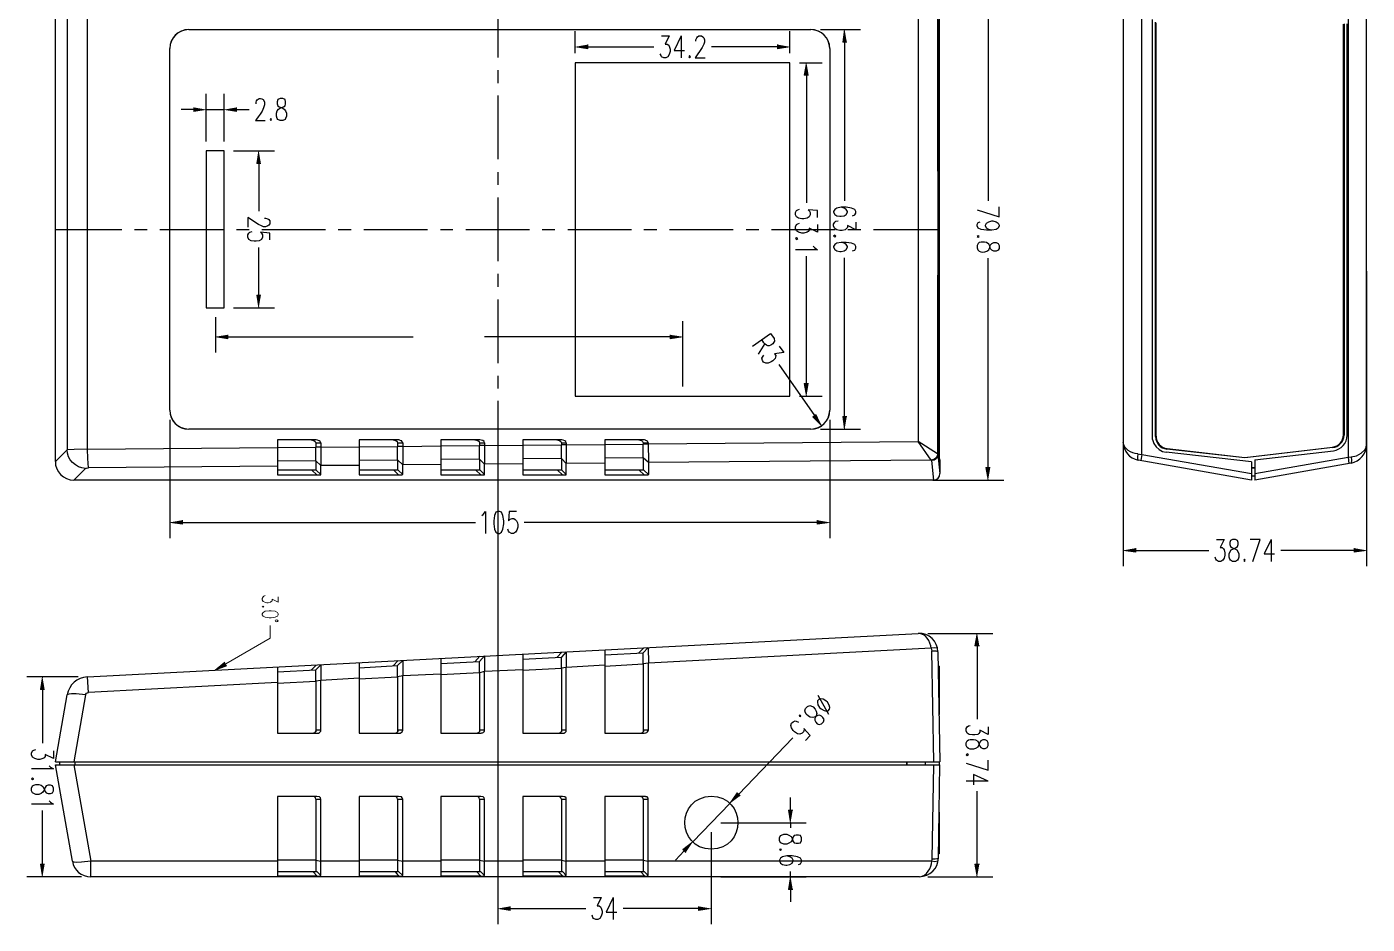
# Model space of a CAD drawing. Header units: inches. Extents: x 9 to 586, y 13 to 787.
# Drawn here: x 230.9 to 524, y 481 to 677.4 of the extents above; entities that cross this region are included whole.
import ezdxf

# ---------------------------------------------------------------- set-up
doc = ezdxf.new("R2010")
doc.units = ezdxf.units.IN
doc.header["$MEASUREMENT"] = 0
doc.layers.add('图层 1', color=7, linetype='Continuous')

msp = doc.modelspace()

# ---------------------------------------------------------------- hatches: boundary and pattern name
at = {"layer": '图层 1', "true_color": 0xffffff}
for points in [[(410.22, 674), (409.32, 674), (409.74, 676.76)], [(353.58, 673.46), (353.58, 672.56), (350.82, 672.98)], [(395.1, 673.46), (395.1, 672.56), (397.8, 672.98)], [(401.88, 666.8), (400.92, 666.8), (401.4, 669.5)], [(267.48, 659.72), (267.48, 658.82), (270.18, 659.24)], [(276.78, 659.72), (276.78, 658.82), (274.08, 659.24)], [(282.12, 647.48), (281.22, 647.48), (281.64, 650.24)], [(282.12, 618.62), (281.22, 618.62), (281.64, 615.86)], [(274.86, 609.98), (274.86, 609.08), (272.16, 609.56)], [(371.58, 609.98), (371.58, 609.08), (374.34, 609.56)], [(401.88, 599.3), (400.92, 599.3), (401.4, 596.54)], [(403.56, 592.58), (402.78, 592.04), (404.76, 590.06)], [(410.22, 592.1), (409.32, 592.1), (409.74, 589.34)], [(441.6, 580.94), (440.64, 580.94), (441.12, 578.18)], [(264.96, 569.42), (264.96, 568.52), (262.2, 568.94)], [(403.74, 569.42), (403.74, 568.52), (406.5, 568.94)], [(473.4, 563.3), (473.4, 562.4), (470.64, 562.82)], [(521.16, 563.3), (521.16, 562.4), (523.86, 562.82)], [(439.2, 541.94), (438.24, 541.94), (438.72, 544.64)], [(274.68, 537.56), (272.1, 536.6), (274.2, 538.4)], [(234.84, 532.4), (233.94, 532.4), (234.36, 535.16)], [(386.88, 509.12), (386.22, 509.78), (384.66, 507.44)], [(398.4, 506), (397.44, 506), (397.92, 503.24)], [(375, 496.7), (374.34, 497.36), (376.56, 499.04)], [(234.84, 494.18), (233.94, 494.18), (234.36, 491.42)], [(439.2, 494.18), (438.24, 494.18), (438.72, 491.42)], [(398.4, 488.66), (397.44, 488.66), (397.92, 491.42)], [(336.6, 484.94), (336.6, 484.04), (333.9, 484.46)], [(377.82, 484.94), (377.82, 484.04), (380.58, 484.46)]]:
    msp.add_hatch(color=7, dxfattribs=at).paths.add_polyline_path(points)

# ---------------------------------------------------------------- linework, layer by layer
at = {"layer": '图层 1', "color": 7, "lineweight": 25, "true_color": 0xffffff}
for points in [[(333.9, 687.86), (333.9, 670.64)], [(237.18, 582.26), (237.18, 683.78)], [(441.12, 685.1), (441.12, 639.32)], [(519.84, 682.88), (519.84, 583.22)], [(239.76, 681.26), (239.76, 584.84)], [(244.2, 584.96), (244.2, 681.14)], [(430.14, 645.74), (430.14, 682.22)], [(430.38, 682.7), (430.38, 645.74)], [(474.72, 583.82), (474.72, 682.22)], [(523.86, 585.98), (523.86, 680.12)], [(425.82, 679.46), (425.82, 586.64)], [(430.2, 678.98), (430.2, 645.74)], [(470.64, 679.58), (470.64, 586.46)], [(477, 678.98), (477, 587.06)], [(477.72, 587.72), (477.72, 678.38)], [(477.84, 587.84), (477.84, 678.26)], [(518.94, 588.02), (518.82, 588.14), (518.82, 677.96)], [(518.94, 678.02), (518.94, 588.02)], [(519.6, 588.02), (519.6, 678.02)], [(266.34, 676.76), (402.36, 676.76)], [(350.82, 671.6), (350.82, 676.4)], [(369.72, 675.38), (371.4, 675.38), (370.5, 673.58), (370.98, 673.58), (371.28, 673.34), (371.4, 673.1), (371.58, 672.44), (371.58, 671.96), (371.4, 671.3), (371.1, 670.82), (370.62, 670.58), (370.2, 670.58), (369.72, 670.82), (369.6, 671.06), (369.42, 671.48)], [(374.04, 675.38), (372.48, 672.2), (374.76, 672.2)], [(374.04, 675.38), (374.04, 670.58)], [(377.22, 674.24), (377.22, 674.48), (377.4, 674.96), (377.58, 675.14), (377.88, 675.38), (378.48, 675.38), (378.78, 675.14), (378.96, 674.96), (379.08, 674.48), (379.08, 674), (378.96, 673.58), (378.6, 672.86), (377.1, 670.58), (379.26, 670.58)], [(397.8, 671.6), (397.8, 676.4)], [(404.46, 676.76), (413.22, 676.76)], [(262.2, 593.48), (262.2, 672.62)], [(353.58, 672.98), (368.04, 672.98)], [(395.1, 672.98), (380.64, 672.98)], [(406.5, 672.62), (406.5, 593.48)], [(409.74, 674), (409.74, 639.26)], [(350.82, 669.5), (350.82, 596.54)], [(397.8, 669.5), (350.82, 669.5)], [(375.84, 671.06), (375.72, 670.82), (375.84, 670.58), (376.02, 670.82), (375.84, 671.06)], [(397.8, 596.54), (397.8, 669.5)], [(399.9, 669.5), (404.82, 669.5)], [(333.9, 667.88), (333.9, 665.06)], [(401.4, 666.8), (401.4, 638.84)], [(270.18, 652.28), (270.18, 662.72)], [(274.08, 652.28), (274.08, 662.72)], [(286.32, 661.64), (285.84, 661.46), (285.66, 660.98), (285.66, 660.5), (285.84, 660.08), (286.14, 659.84), (286.74, 659.6), (287.22, 659.36), (287.52, 658.94), (287.7, 658.46), (287.7, 657.8), (287.52, 657.32), (287.4, 657.08), (286.92, 656.84), (286.32, 656.84), (285.84, 657.08), (285.66, 657.32), (285.54, 657.8), (285.54, 658.46), (285.66, 658.94), (285.96, 659.36), (286.44, 659.6), (287.04, 659.84), (287.4, 660.08), (287.52, 660.5), (287.52, 660.98), (287.4, 661.46), (286.92, 661.64), (286.32, 661.64)], [(333.9, 662.3), (333.9, 648.38)], [(267.48, 659.24), (264.72, 659.24)], [(270.18, 659.24), (274.08, 659.24)], [(276.78, 659.24), (279.54, 659.24)], [(284.28, 657.32), (284.16, 657.08), (284.28, 656.84), (284.46, 657.08), (284.28, 657.32)], [(274.08, 650.24), (270.18, 650.24)], [(270.18, 650.24), (270.18, 615.86)], [(274.08, 615.86), (274.08, 650.24)], [(276.12, 650.24), (285.12, 650.24)], [(281.64, 647.48), (281.64, 637.04)], [(333.9, 645.56), (333.9, 642.8)], [(430.14, 645.74), (430.14, 623.06)], [(430.2, 623.06), (430.2, 645.74)], [(430.38, 645.74), (430.38, 623.06)], [(333.9, 639.98), (333.9, 626.06)], [(403.8, 635.66), (403.8, 637.16), (401.76, 637.34), (402, 637.16), (402.18, 636.74), (402.18, 636.26), (402, 635.78), (401.52, 635.48), (400.86, 635.36), (400.38, 635.36), (399.66, 635.48), (399.24, 635.78), (399, 636.26), (399, 636.74), (399.24, 637.16), (399.48, 637.34), (399.9, 637.46)], [(411.48, 636.02), (411.96, 636.2), (412.2, 636.62), (412.2, 636.92), (411.96, 637.4), (411.24, 637.7), (410.1, 637.88), (408.96, 637.88), (408.06, 637.7), (407.58, 637.4), (407.34, 636.92), (407.34, 636.8), (407.58, 636.32), (408.06, 636.02), (408.72, 635.9), (408.96, 635.9), (409.68, 636.02), (410.1, 636.32), (410.34, 636.8), (410.34, 636.92), (410.1, 637.4), (409.68, 637.7), (408.96, 637.88)], [(438.72, 637.34), (443.52, 635.78), (443.52, 637.94)], [(237.18, 633.02), (251.7, 633.02)], [(254.52, 633.02), (257.28, 633.02)], [(260.04, 633.02), (274.02, 633.02)], [(276.78, 633.02), (279.54, 633.02)], [(282.9, 635.48), (283.14, 635.48), (283.62, 635.36), (283.86, 635.18), (284.1, 634.88), (284.1, 634.28), (283.86, 633.98), (283.62, 633.8), (283.14, 633.62), (282.72, 633.62), (282.24, 633.8), (281.58, 634.1), (279.24, 635.66), (279.24, 633.5)], [(282.36, 633.02), (296.28, 633.02)], [(299.04, 633.02), (301.86, 633.02)], [(304.62, 633.02), (318.54, 633.02)], [(321.36, 633.02), (324.12, 633.02)], [(326.94, 633.02), (340.86, 633.02)], [(343.62, 633.02), (346.38, 633.02)], [(349.2, 633.02), (363.12, 633.02)], [(365.88, 633.02), (368.7, 633.02)], [(371.46, 633.02), (385.38, 633.02)], [(388.2, 633.02), (390.96, 633.02)], [(393.78, 633.02), (407.7, 633.02)], [(403.8, 634.1), (403.8, 632.42), (402, 633.32), (402, 632.9), (401.76, 632.6), (401.52, 632.42), (400.86, 632.24), (400.38, 632.24), (399.66, 632.42), (399.24, 632.72), (399, 633.2), (399, 633.62), (399.24, 634.1), (399.48, 634.28), (399.9, 634.4)], [(412.2, 634.64), (412.2, 632.96), (410.34, 633.86), (410.34, 633.44), (410.1, 633.14), (409.86, 632.96), (409.2, 632.78), (408.72, 632.78), (408.06, 632.96), (407.58, 633.26), (407.34, 633.74), (407.34, 634.16), (407.58, 634.64), (407.82, 634.82), (408.3, 634.94)], [(410.46, 633.02), (413.28, 633.02)], [(416.04, 633.02), (430.56, 633.02)], [(441.9, 632.9), (441.24, 633.02), (440.76, 633.32), (440.52, 633.8), (440.52, 633.98), (440.76, 634.4), (441.24, 634.7), (441.9, 634.88), (442.14, 634.88), (442.86, 634.7), (443.28, 634.4), (443.52, 633.98), (443.52, 633.8), (443.28, 633.32), (442.86, 633.02), (441.9, 632.9), (440.76, 632.9), (439.62, 633.02), (438.96, 633.32), (438.72, 633.8), (438.72, 634.1), (438.96, 634.58), (439.38, 634.7)], [(284.1, 630.74), (284.1, 632.24), (282, 632.42), (282.24, 632.24), (282.48, 631.82), (282.48, 631.34), (282.24, 630.86), (281.76, 630.56), (281.1, 630.44), (280.62, 630.44), (279.96, 630.56), (279.48, 630.86), (279.24, 631.34), (279.24, 631.82), (279.48, 632.24), (279.72, 632.42), (280.2, 632.6)], [(399.48, 631.04), (399.24, 631.22), (399, 631.04), (399.24, 630.86), (399.48, 631.04)], [(407.82, 631.58), (407.58, 631.76), (407.34, 631.58), (407.58, 631.4), (407.82, 631.58)], [(411.48, 628.34), (411.96, 628.52), (412.2, 628.94), (412.2, 629.3), (411.96, 629.72), (411.24, 630.02), (410.1, 630.2), (408.96, 630.2), (408.06, 630.02), (407.58, 629.72), (407.34, 629.3), (407.34, 629.12), (407.58, 628.64), (408.06, 628.34), (408.72, 628.22), (408.96, 628.22), (409.68, 628.34), (410.1, 628.64), (410.34, 629.12), (410.34, 629.3), (410.1, 629.72), (409.68, 630.02), (408.96, 630.2)], [(439.14, 631.52), (438.96, 631.64), (438.72, 631.52), (438.96, 631.34), (439.14, 631.52)], [(281.64, 618.62), (281.64, 629.06)], [(402.9, 629.36), (403.14, 629.06), (403.8, 628.58), (399, 628.58)], [(401.4, 599.3), (401.4, 627.2)], [(409.74, 592.1), (409.74, 626.84)], [(441.12, 580.94), (441.12, 626.78)], [(333.9, 623.3), (333.9, 620.48)], [(430.14, 583.82), (430.14, 623.06)], [(430.2, 623.06), (430.2, 587.06)], [(430.38, 623.06), (430.38, 583.34)], [(470.64, 623.9), (470.64, 559.4)], [(523.86, 623.9), (523.86, 559.4)], [(270.18, 615.86), (274.08, 615.86)], [(276.12, 615.86), (285.12, 615.86)], [(333.9, 617.72), (333.9, 603.8)], [(272.16, 613.82), (272.16, 606.08)], [(374.34, 598.64), (374.34, 612.98)], [(274.86, 609.56), (315.42, 609.56)], [(371.58, 609.56), (331.02, 609.56)], [(392.28, 608.06), (390.84, 605.72)], [(395.46, 607.52), (396.42, 606.14), (394.38, 605.84), (394.68, 605.42), (394.62, 605.06), (394.56, 604.82), (394.08, 604.28), (393.72, 604.04), (393.06, 603.74), (392.52, 603.74), (392.04, 603.98), (391.8, 604.34), (391.68, 604.88), (391.8, 605.12), (392.1, 605.54)], [(333.9, 600.98), (333.9, 598.22)], [(395.34, 603.5), (403.14, 592.34)], [(333.9, 595.52), (333.9, 481.04)], [(333.9, 595.46), (333.9, 578.18)], [(350.82, 596.54), (397.8, 596.54)], [(399.9, 596.54), (404.82, 596.54)], [(262.2, 591.38), (262.2, 565.52)], [(402.36, 589.34), (266.34, 589.34)], [(404.46, 589.34), (413.22, 589.34)], [(406.5, 591.38), (406.5, 565.52)], [(294.24, 587), (285.72, 587)], [(285.72, 587), (285.72, 579.32)], [(293.1, 587), (293.7, 586.88), (294, 586.64), (294.12, 586.34)], [(294.12, 586.34), (295.2, 586.34)], [(294.12, 586.34), (294.12, 585.38)], [(295.2, 586.34), (295.2, 585.38)], [(312.12, 587), (303.6, 587)], [(303.6, 587), (303.6, 579.32)], [(311.04, 587), (311.64, 586.88), (311.88, 586.64), (312, 586.34)], [(312, 586.34), (313.14, 586.34)], [(312, 586.34), (312, 585.56)], [(313.14, 586.34), (313.08, 586.46), (313.08, 586.52), (312.96, 586.64), (312.9, 586.76), (312.78, 586.82), (312.6, 586.88), (312.48, 586.94), (312.3, 587), (312.12, 587)], [(313.14, 586.34), (313.14, 585.56)], [(330, 587), (321.48, 587)], [(321.48, 587), (321.48, 579.32)], [(328.92, 587), (329.52, 586.88), (329.82, 586.64), (329.94, 586.34)], [(329.94, 586.34), (331.02, 586.34)], [(329.94, 586.34), (329.94, 585.74)], [(331.02, 586.34), (331.02, 585.74)], [(347.94, 587), (339.36, 587)], [(339.36, 587), (339.36, 579.32)], [(346.8, 587), (347.4, 586.88), (347.7, 586.64), (347.82, 586.34)], [(347.82, 586.34), (348.9, 586.34)], [(347.82, 586.34), (347.82, 585.92)], [(348.9, 586.34), (348.9, 585.92)], [(365.82, 587), (357.3, 587)], [(357.3, 587), (357.3, 579.32)], [(364.74, 587), (365.34, 586.88), (365.58, 586.64), (365.7, 586.34)], [(365.7, 586.34), (366.78, 586.34)], [(365.7, 586.34), (365.7, 586.04)], [(366.78, 586.34), (366.78, 586.46), (366.72, 586.52), (366.6, 586.76), (366.48, 586.82), (366.3, 586.88), (366.18, 586.94), (366, 587), (365.82, 587)], [(366.78, 586.1), (425.82, 586.64)], [(366.78, 586.34), (366.84, 582.02), (366.84, 579.44)], [(428.7, 582.56), (425.82, 586.64)], [(430.08, 583.94), (425.82, 586.64)], [(430.2, 587.78), (430.38, 587.84)], [(430.2, 587.06), (430.26, 584.3)], [(430.2, 587.06), (430.26, 587.06)], [(470.64, 586.46), (470.7, 586.46)], [(477, 587.06), (477.06, 587.06)], [(477.06, 587.06), (477.36, 586.22), (477.84, 585.5), (478.5, 584.9), (479.22, 584.48), (480.06, 584.3)], [(477.72, 587.72), (477.84, 587.84)], [(237.18, 582.26), (239.76, 584.84)], [(244.44, 580.88), (244.26, 582.92), (244.2, 584.96), (241.26, 584.9), (239.76, 584.84)], [(244.2, 584.96), (285.72, 585.32)], [(285.72, 585.32), (294.12, 585.38)], [(294.12, 582.44), (294.12, 585.38)], [(295.2, 585.38), (294.12, 585.38)], [(295.2, 585.38), (303.6, 585.5)], [(295.2, 585.38), (295.2, 581.36)], [(303.6, 585.5), (312, 585.56)], [(312, 582.62), (312, 585.56)], [(313.14, 585.56), (312, 585.56)], [(313.14, 585.56), (321.48, 585.68)], [(313.14, 585.56), (313.14, 581.54)], [(321.48, 585.68), (329.94, 585.74)], [(329.94, 582.74), (329.94, 585.74)], [(331.02, 585.74), (329.94, 585.74)], [(331.02, 585.74), (339.36, 585.8)], [(331.02, 585.74), (331.02, 581.66)], [(339.36, 585.8), (347.82, 585.92)], [(347.82, 582.92), (347.82, 585.92)], [(348.9, 585.92), (347.82, 585.92)], [(348.9, 585.92), (357.3, 585.98)], [(348.9, 585.92), (348.9, 581.84)], [(357.3, 585.98), (365.7, 586.04)], [(365.7, 586.04), (366.78, 586.1)], [(365.7, 583.1), (365.7, 586.04)], [(430.08, 583.94), (429.96, 583.4), (429.66, 582.98), (429.24, 582.68), (428.7, 582.56)], [(430.14, 583.82), (430.08, 583.34), (429.78, 582.86), (429.3, 582.56), (428.82, 582.5)], [(430.08, 583.94), (430.14, 583.88)], [(430.14, 583.88), (430.14, 583.82)], [(430.14, 583.82), (430.56, 579.62)], [(430.38, 585.08), (430.26, 585.08)], [(430.56, 582.2), (430.26, 584.3)], [(430.56, 582.62), (430.38, 583.82)], [(473.82, 583.94), (473.76, 583.22), (473.76, 582.86), (473.94, 582.56)], [(473.82, 583.94), (474.24, 583.88), (474.72, 583.82)], [(474.72, 583.82), (474.48, 582.5)], [(474.72, 583.82), (498.72, 579.62)], [(498.72, 582.2), (480.06, 584.3)], [(480.24, 585.08), (480.18, 584.96)], [(497.28, 583.04), (480.18, 584.96)], [(480.24, 585.08), (497.28, 583.16)], [(497.28, 583.16), (516.42, 585.38)], [(516.48, 585.32), (497.28, 583.04)], [(499.44, 582.62), (516.6, 584.6)], [(499.44, 579.62), (519.84, 583.22)], [(516.48, 585.32), (516.42, 585.38)], [(519.84, 583.22), (520.5, 583.28)], [(519.84, 583.22), (520.02, 581.84)], [(520.5, 583.28), (521.64, 583.52), (522.66, 584.06), (523.5, 584.84), (523.8, 585.38), (523.86, 585.98)], [(520.5, 583.28), (520.56, 582.56), (520.5, 581.9)], [(243.78, 580.76), (241.2, 578.18)], [(243.78, 580.76), (244.02, 580.82), (244.44, 580.88)], [(285.72, 581.24), (244.44, 580.88)], [(294.12, 582.44), (285.72, 582.32)], [(294.24, 580.4), (285.72, 580.4)], [(294.36, 579.32), (293.28, 580.4)], [(295.2, 581.36), (294.12, 582.44)], [(294.12, 582.44), (294.12, 580.4)], [(295.2, 579.44), (294.24, 580.4)], [(303.6, 581.42), (295.2, 581.36)], [(295.2, 579.44), (295.2, 581.36)], [(312, 582.56), (303.6, 582.5)], [(312.12, 580.4), (303.6, 580.4)], [(312.24, 579.32), (311.16, 580.4)], [(313.14, 581.54), (312, 582.62)], [(312, 582.56), (312, 582.62)], [(312, 582.56), (312, 580.4)], [(313.14, 579.44), (312.12, 580.4)], [(321.48, 581.6), (313.14, 581.54)], [(313.14, 579.44), (313.14, 581.54)], [(329.94, 582.74), (321.48, 582.68)], [(330.06, 580.4), (321.48, 580.4)], [(330.18, 579.32), (329.1, 580.4)], [(331.02, 581.66), (329.94, 582.74)], [(329.94, 582.74), (329.94, 580.4)], [(331.02, 579.44), (330.06, 580.4)], [(339.36, 581.78), (331.02, 581.66)], [(331.02, 579.44), (331.02, 581.66)], [(347.82, 582.92), (339.36, 582.86)], [(347.94, 580.4), (339.36, 580.4)], [(348.06, 579.32), (346.98, 580.4)], [(348.9, 581.84), (347.82, 582.92)], [(347.82, 582.92), (347.82, 580.4)], [(347.82, 582.92), (347.88, 582.92)], [(348.9, 579.44), (347.94, 580.4)], [(357.3, 581.9), (348.9, 581.84)], [(348.9, 579.44), (348.9, 581.84)], [(365.7, 583.1), (357.3, 582.98)], [(365.82, 580.4), (357.3, 580.4)], [(365.94, 579.32), (364.86, 580.4)], [(366.84, 582.02), (365.7, 583.1)], [(365.7, 583.1), (365.7, 580.4)], [(366.84, 579.44), (365.82, 580.4)], [(428.7, 582.56), (366.84, 582.02)], [(428.7, 582.56), (428.76, 582.56), (428.82, 582.5)], [(429.24, 578.18), (428.82, 582.5)], [(430.5, 582.62), (430.56, 582.62)], [(430.56, 582.62), (430.56, 579.62)], [(498.72, 578.18), (473.94, 582.56)], [(497.28, 583.16), (497.28, 583.04)], [(498.72, 582.2), (498.72, 578.18)], [(498.72, 580.94), (499.44, 581)], [(498.72, 580.82), (499.44, 580.88)], [(499.44, 582.62), (499.44, 578.18)], [(520.5, 581.9), (499.44, 578.18)], [(429.24, 578.18), (241.2, 578.18)], [(285.72, 579.32), (294.36, 579.32)], [(294.36, 579.32), (294.96, 579.32), (295.08, 579.38), (295.2, 579.38), (295.2, 579.44)], [(303.6, 579.32), (312.24, 579.32)], [(321.48, 579.32), (330.18, 579.32)], [(339.36, 579.32), (348.06, 579.32)], [(348.06, 579.32), (348.66, 579.32), (348.78, 579.38), (348.9, 579.38), (348.9, 579.44)], [(357.3, 579.32), (365.94, 579.32)], [(429.06, 578.18), (444.54, 578.18)], [(499.44, 579.08), (498.72, 579.08)], [(264.96, 568.94), (329.04, 568.94)], [(330.42, 570.44), (330.72, 570.68), (331.2, 571.34), (331.2, 566.54)], [(333.96, 571.34), (333.48, 571.16), (333.18, 570.44), (333.06, 569.3), (333.06, 568.64), (333.18, 567.44), (333.48, 566.78), (333.96, 566.54), (334.26, 566.54), (334.74, 566.78), (335.04, 567.44), (335.22, 568.64), (335.22, 569.3), (335.04, 570.44), (334.74, 571.16), (334.26, 571.34), (333.96, 571.34)], [(403.74, 568.94), (339.66, 568.94)], [(473.4, 562.82), (489.36, 562.82)], [(491.04, 565.22), (492.72, 565.22), (491.82, 563.42), (492.3, 563.42), (492.6, 563.18), (492.72, 562.94), (492.9, 562.28), (492.9, 561.8), (492.72, 561.14), (492.42, 560.66), (492, 560.42), (491.52, 560.42), (491.04, 560.66), (490.92, 560.9), (490.74, 561.32)], [(494.58, 565.22), (494.1, 564.98), (493.98, 564.56), (493.98, 564.08), (494.1, 563.66), (494.4, 563.42), (495.06, 563.18), (495.48, 562.94), (495.78, 562.46), (495.96, 562.04), (495.96, 561.32), (495.78, 560.9), (495.66, 560.66), (495.18, 560.42), (494.58, 560.42), (494.1, 560.66), (493.98, 560.9), (493.8, 561.32), (493.8, 562.04), (493.98, 562.46), (494.28, 562.94), (494.76, 563.18), (495.36, 563.42), (495.66, 563.66), (495.78, 564.08), (495.78, 564.56), (495.66, 564.98), (495.18, 565.22), (494.58, 565.22)], [(499.02, 560.42), (500.58, 565.22), (498.42, 565.22)], [(503.04, 565.22), (501.48, 562.04), (503.76, 562.04)], [(503.04, 565.22), (503.04, 560.42)], [(521.16, 562.82), (505.14, 562.82)], [(497.16, 560.9), (497.04, 560.66), (497.16, 560.42), (497.34, 560.66), (497.16, 560.9)], [(244.2, 535.16), (425.82, 544.64)], [(427.92, 544.64), (442.14, 544.64)], [(328.92, 538.46), (330, 539.66)], [(331.02, 539.72), (329.94, 538.52)], [(331.02, 539.72), (331.02, 536.3)], [(339.36, 540.14), (339.36, 522.8)], [(339.36, 539), (347.82, 539.48)], [(346.8, 539.42), (347.94, 540.56)], [(348.9, 540.62), (347.82, 539.48)], [(348.9, 540.62), (348.9, 537.2)], [(357.3, 541.04), (357.3, 522.8)], [(357.3, 539.96), (365.7, 540.38)], [(364.74, 540.38), (365.82, 541.52)], [(365.7, 540.38), (366.78, 541.58)], [(365.7, 537.98), (365.7, 540.38)], [(366.78, 541.58), (366.84, 538.16)], [(428.7, 541.4), (366.84, 538.16)], [(430.08, 541.46), (429.42, 541.52), (428.7, 541.4)], [(428.7, 541.4), (428.76, 541.1), (428.82, 540.8)], [(430.14, 540.62), (429.84, 540.74), (429.48, 540.8), (428.82, 540.8)], [(429.24, 516.56), (428.82, 540.8)], [(430.14, 540.62), (430.56, 516.56)], [(438.72, 541.94), (438.72, 525.92)], [(285.72, 537.32), (285.72, 522.8)], [(285.72, 536.24), (294.12, 536.66)], [(293.1, 536.6), (294.24, 537.74)], [(295.2, 537.8), (294.12, 536.66)], [(294.12, 534.2), (294.12, 536.66)], [(295.2, 537.8), (295.2, 534.38)], [(303.6, 538.28), (303.6, 522.8)], [(303.6, 537.14), (312, 537.62)], [(311.04, 537.56), (312.12, 538.7)], [(313.14, 538.76), (312, 537.62)], [(312, 535.16), (312, 537.62)], [(313.14, 538.76), (313.14, 535.34)], [(321.48, 539.18), (321.48, 522.8)], [(321.48, 538.1), (329.94, 538.52)], [(331.02, 536.3), (329.94, 536.06)], [(339.36, 536.72), (331.02, 536.3)], [(331.02, 523.46), (331.02, 536.3)], [(347.82, 536.96), (339.36, 536.54)], [(348.9, 537.2), (347.82, 537.02)], [(347.82, 536.96), (347.82, 537.02)], [(347.82, 536.96), (347.82, 523.16)], [(357.3, 537.68), (348.9, 537.2)], [(348.9, 523.46), (348.9, 537.2)], [(365.7, 537.92), (357.3, 537.44)], [(366.84, 538.16), (365.7, 537.98)], [(365.7, 537.92), (365.7, 537.98)], [(365.7, 537.92), (365.7, 523.16)], [(366.84, 523.46), (366.84, 538.16)], [(430.38, 537.5), (430.2, 537.5)], [(430.38, 537.5), (430.38, 526.88)], [(242.16, 535.16), (230.94, 535.16)], [(244.44, 531.74), (244.2, 535.16)], [(285.72, 533.9), (244.44, 531.74)], [(294.12, 534.14), (285.72, 533.72)], [(295.2, 534.38), (294.12, 534.2)], [(294.12, 534.14), (294.12, 534.2)], [(294.12, 534.14), (294.12, 523.16)], [(303.6, 534.86), (295.2, 534.38)], [(295.2, 523.46), (295.2, 534.38)], [(312, 535.1), (303.6, 534.62)], [(313.14, 535.34), (312, 535.16)], [(312, 535.1), (312, 535.16)], [(312, 535.1), (312, 523.16)], [(321.48, 535.76), (313.14, 535.34)], [(313.14, 523.46), (313.14, 535.34)], [(329.94, 536), (321.48, 535.58)], [(329.94, 536), (329.94, 536.06)], [(329.94, 536), (329.94, 523.16)], [(430.38, 535.04), (430.26, 535.04)], [(234.36, 532.4), (234.36, 520.64)], [(237.18, 516.56), (239.76, 531.2)], [(243.78, 531.2), (241.74, 531.44), (240.72, 531.44), (240.18, 531.38), (239.94, 531.32), (239.76, 531.2)], [(243.78, 531.2), (241.2, 516.56)], [(243.78, 531.2), (244.02, 531.56), (244.44, 531.74)], [(406.32, 526.94), (403.98, 531.08)], [(405.12, 525.32), (405.24, 525.8), (405, 526.28), (404.7, 526.58), (404.28, 526.76), (403.86, 526.7), (403.32, 526.4), (402.78, 526.28), (402.24, 526.34), (401.82, 526.58), (401.34, 527), (401.1, 527.48), (401.04, 527.72), (401.22, 528.2), (401.64, 528.68), (402.12, 528.86), (402.36, 528.8), (402.84, 528.56), (403.32, 528.08), (403.56, 527.66), (403.68, 527.12), (403.5, 526.64), (403.26, 526.04), (403.2, 525.68), (403.44, 525.26), (403.74, 524.9), (404.16, 524.72), (404.7, 524.9), (405.12, 525.32)], [(406.44, 528.08), (406.5, 528.44), (406.38, 528.98), (406.02, 529.58), (405.66, 529.88), (405.06, 530.24), (404.52, 530.36), (404.16, 530.3), (403.8, 529.94), (403.8, 529.58), (403.92, 529.04), (404.28, 528.44), (404.64, 528.14), (405.24, 527.78), (405.78, 527.66), (406.14, 527.72), (406.44, 528.08)], [(401.16, 521.24), (402.24, 522.32), (400.86, 523.88), (400.92, 523.58), (400.74, 523.1), (400.44, 522.8), (399.96, 522.62), (399.42, 522.68), (398.82, 523.1), (398.46, 523.4), (398.1, 524), (397.98, 524.54), (398.1, 525.02), (398.46, 525.32), (398.94, 525.5), (399.18, 525.44), (399.66, 525.26)], [(400.14, 526.46), (400.08, 526.7), (399.84, 526.76), (399.9, 526.52), (400.14, 526.46)], [(285.72, 522.8), (294.36, 522.8)], [(295.2, 523.46), (294.24, 523.46)], [(294.36, 522.8), (294.54, 522.86), (294.72, 522.86), (294.96, 522.98), (295.08, 523.1), (295.14, 523.22), (295.2, 523.28), (295.2, 523.46)], [(303.6, 522.8), (312.24, 522.8)], [(311.16, 522.8), (311.34, 522.86), (311.52, 522.86), (311.7, 522.92), (311.82, 522.98), (312.12, 523.28), (312.12, 523.46)], [(313.14, 523.46), (312.12, 523.46)], [(321.48, 522.8), (330.18, 522.8)], [(331.02, 523.46), (330.06, 523.46)], [(339.36, 522.8), (348.06, 522.8)], [(346.98, 522.8), (347.1, 522.86), (347.34, 522.86), (347.46, 522.92), (347.52, 522.98), (347.64, 522.98), (347.88, 523.22), (347.88, 523.28), (347.94, 523.34), (347.94, 523.46)], [(348.9, 523.46), (347.94, 523.46)], [(348.06, 522.8), (348.18, 522.86), (348.42, 522.86), (348.48, 522.92), (348.54, 522.92), (348.66, 522.98), (348.9, 523.22), (348.9, 523.46)], [(357.3, 522.8), (365.94, 522.8)], [(364.86, 522.8), (365.04, 522.86), (365.22, 522.86), (365.4, 522.92), (365.52, 522.98), (365.82, 523.28), (365.82, 523.46)], [(366.84, 523.46), (365.82, 523.46)], [(398.4, 521.78), (386.52, 509.42)], [(441.12, 524.24), (441.12, 522.56), (439.32, 523.52), (439.32, 523.04), (439.08, 522.74), (438.84, 522.56), (438.18, 522.44), (437.7, 522.44), (436.98, 522.56), (436.56, 522.86), (436.32, 523.34), (436.32, 523.82), (436.56, 524.24), (436.8, 524.42), (437.22, 524.54)], [(236.76, 518.96), (236.76, 517.28), (234.96, 518.18), (234.96, 517.76), (234.72, 517.4), (234.48, 517.28), (233.82, 517.1), (233.34, 517.1), (232.68, 517.28), (232.2, 517.58), (231.96, 518.06), (231.96, 518.48), (232.2, 518.96), (232.44, 519.14), (232.92, 519.26)], [(441.12, 520.7), (440.88, 521.18), (440.46, 521.36), (439.98, 521.36), (439.5, 521.18), (439.32, 520.88), (439.08, 520.28), (438.84, 519.8), (438.36, 519.5), (437.94, 519.32), (437.22, 519.32), (436.8, 519.5), (436.56, 519.68), (436.32, 520.1), (436.32, 520.7), (436.56, 521.18), (436.8, 521.36), (437.22, 521.48), (437.94, 521.48), (438.36, 521.36), (438.84, 521.06), (439.08, 520.58), (439.32, 519.98), (439.5, 519.68), (439.98, 519.5), (440.46, 519.5), (440.88, 519.68), (441.12, 520.1), (441.12, 520.7)], [(237.18, 516.56), (430.56, 516.56)], [(237.18, 515.9), (430.56, 515.9)], [(240.9, 494.84), (237.18, 515.9)], [(238.08, 516.56), (238.08, 515.9)], [(241.2, 515.9), (244.92, 494.84)], [(241.5, 515.9), (241.5, 516.56)], [(423.36, 515.9), (423.36, 516.56)], [(423.42, 515.9), (423.42, 516.56)], [(427.38, 516.56), (427.38, 515.9)], [(428.88, 495.26), (429.24, 515.9)], [(430.26, 495.5), (430.56, 515.9)], [(430.38, 516.56), (430.38, 515.9)], [(436.8, 518.12), (436.56, 518.3), (436.32, 518.12), (436.56, 517.94), (436.8, 518.12)], [(436.32, 516.26), (441.12, 514.76), (441.12, 516.92)], [(235.86, 515.72), (236.1, 515.42), (236.76, 515), (231.96, 515)], [(232.44, 512.84), (232.2, 512.96), (231.96, 512.84), (232.2, 512.66), (232.44, 512.84)], [(441.12, 512.3), (437.94, 513.8), (437.94, 511.52)], [(236.76, 510.8), (236.58, 511.28), (236.1, 511.46), (235.62, 511.46), (235.2, 511.28), (234.96, 510.98), (234.72, 510.38), (234.48, 509.9), (234.06, 509.6), (233.58, 509.42), (232.92, 509.42), (232.44, 509.6), (232.2, 509.78), (231.96, 510.2), (231.96, 510.8), (232.2, 511.28), (232.44, 511.46), (232.92, 511.58), (233.58, 511.58), (234.06, 511.46), (234.48, 511.16), (234.72, 510.68), (234.96, 510.08), (235.2, 509.78), (235.62, 509.6), (236.1, 509.6), (236.58, 509.78), (236.76, 510.2), (236.76, 510.8)], [(441.12, 512.3), (436.32, 512.3)], [(438.72, 494.18), (438.72, 510.14)], [(235.86, 508.04), (236.1, 507.74), (236.76, 507.32), (231.96, 507.32)], [(294.36, 509), (285.72, 509)], [(285.72, 509), (285.72, 491.54)], [(294.12, 508.4), (294.06, 508.7), (293.82, 508.88), (293.28, 509)], [(294.12, 508.4), (295.2, 508.4)], [(294.12, 508.4), (294.12, 492.5)], [(295.2, 508.4), (295.14, 508.7), (294.9, 508.88), (294.36, 509)], [(295.2, 491.66), (295.2, 508.4)], [(312.24, 509), (303.6, 509)], [(303.6, 509), (303.6, 491.54)], [(312, 508.4), (311.94, 508.7), (311.7, 508.88), (311.16, 509)], [(312, 508.4), (313.14, 508.4)], [(312, 508.4), (312, 492.5)], [(313.14, 508.4), (313.02, 508.7), (312.84, 508.88), (312.24, 509)], [(313.14, 491.66), (313.14, 508.4)], [(330.18, 509), (321.48, 509)], [(321.48, 509), (321.48, 491.54)], [(329.94, 508.4), (329.82, 508.7), (329.64, 508.88), (329.04, 509)], [(329.94, 508.4), (331.02, 508.4)], [(329.94, 508.4), (329.94, 492.5)], [(331.02, 508.4), (330.9, 508.7), (330.72, 508.88), (330.18, 509)], [(331.02, 491.66), (331.02, 508.4)], [(339.36, 509), (339.36, 491.54)], [(348.06, 509), (339.36, 509)], [(347.82, 508.4), (347.7, 508.7), (347.52, 508.88), (346.98, 509)], [(347.82, 508.4), (347.82, 492.5)], [(347.82, 508.4), (348.9, 508.4)], [(348.9, 508.4), (348.84, 508.7), (348.6, 508.88), (348.06, 509)], [(348.9, 491.66), (348.9, 508.4)], [(357.3, 509), (357.3, 491.54)], [(365.94, 509), (357.3, 509)], [(365.7, 508.4), (365.7, 508.58), (365.64, 508.64), (365.64, 508.7), (365.52, 508.82), (365.46, 508.82), (365.34, 508.94), (365.22, 508.94), (365.16, 509), (364.86, 509)], [(365.7, 508.4), (365.7, 492.5)], [(365.7, 508.4), (366.78, 508.4)], [(366.78, 508.4), (366.78, 508.64), (366.54, 508.88), (366.42, 508.94), (366.3, 508.94), (366.24, 509), (365.94, 509)], [(366.78, 491.66), (366.78, 508.4)], [(376.56, 499.04), (384.66, 507.44)], [(397.92, 506), (397.92, 508.76)], [(234.36, 494.18), (234.36, 505.94)], [(430.38, 505.58), (430.38, 496.46)], [(380.58, 501.2), (380.58, 481.04)], [(382.68, 503.24), (401.34, 503.24)], [(397.92, 503.24), (397.92, 502.1)], [(400.32, 499.94), (400.08, 500.42), (399.66, 500.54), (399.18, 500.54), (398.7, 500.42), (398.46, 500.12), (398.28, 499.46), (398.04, 499.04), (397.56, 498.74), (397.14, 498.56), (396.42, 498.56), (395.94, 498.74), (395.76, 498.86), (395.52, 499.34), (395.52, 499.94), (395.76, 500.42), (395.94, 500.54), (396.42, 500.72), (397.14, 500.72), (397.56, 500.54), (398.04, 500.24), (398.28, 499.82), (398.46, 499.16), (398.7, 498.86), (399.18, 498.74), (399.66, 498.74), (400.08, 498.86), (400.32, 499.34), (400.32, 499.94)], [(430.32, 498.92), (430.38, 498.92)], [(374.64, 497.06), (372.78, 495.08)], [(395.94, 497.36), (395.76, 497.48), (395.52, 497.36), (395.76, 497.18), (395.94, 497.36)], [(399.66, 494.12), (400.08, 494.24), (400.32, 494.72), (400.32, 495.02), (400.08, 495.5), (399.42, 495.8), (398.28, 495.98), (397.14, 495.98), (396.18, 495.8), (395.76, 495.5), (395.52, 495.02), (395.52, 494.9), (395.76, 494.42), (396.18, 494.12), (396.9, 493.94), (397.14, 493.94), (397.8, 494.12), (398.28, 494.42), (398.46, 494.9), (398.46, 495.02), (398.28, 495.5), (397.8, 495.8), (397.14, 495.98)], [(430.26, 495.5), (429.9, 495.32), (429.54, 495.26), (428.88, 495.26)], [(430.38, 496.46), (430.26, 496.46)], [(244.92, 494.84), (242.88, 494.6), (241.86, 494.54), (241.32, 494.6), (241.08, 494.66), (240.9, 494.84)], [(285.72, 494.84), (244.92, 494.84)], [(244.92, 491.42), (244.92, 494.84)], [(294.12, 495.02), (285.72, 495.02)], [(294.42, 492.5), (285.72, 492.5)], [(293.52, 492.5), (294.42, 491.54)], [(294.12, 495.02), (295.2, 494.84)], [(294.42, 492.5), (295.2, 491.66)], [(303.6, 494.84), (295.2, 494.84)], [(312, 495.02), (303.6, 495.02)], [(312.3, 492.5), (303.6, 492.5)], [(311.46, 492.5), (311.88, 492.02), (312.36, 491.54)], [(312, 495.02), (313.14, 494.84)], [(312.3, 492.5), (313.14, 491.66)], [(321.48, 494.84), (313.14, 494.84)], [(329.94, 495.02), (321.48, 495.02)], [(330.24, 492.5), (321.48, 492.5)], [(329.34, 492.5), (330.24, 491.54)], [(329.94, 495.02), (331.02, 494.84)], [(330.24, 492.5), (331.02, 491.66)], [(339.36, 494.84), (331.02, 494.84)], [(347.82, 495.02), (339.36, 495.02)], [(348.12, 492.5), (339.36, 492.5)], [(347.22, 492.5), (348.12, 491.54)], [(347.82, 495.02), (348.9, 494.84)], [(348.12, 492.5), (348.9, 491.66)], [(357.3, 494.84), (348.9, 494.84)], [(365.7, 495.02), (357.3, 495.02)], [(366, 492.5), (357.3, 492.5)], [(365.16, 492.5), (366.06, 491.54)], [(365.7, 495.02), (366.78, 494.84)], [(366, 492.5), (366.78, 491.66)], [(428.82, 494.84), (366.78, 494.84)], [(397.92, 491.42), (397.92, 492.56)], [(428.82, 494.84), (428.88, 495.26)], [(430.14, 494.84), (429.48, 494.72), (428.82, 494.84)], [(242.88, 491.42), (230.94, 491.42)], [(404.16, 491.42), (244.92, 491.42)], [(294.42, 491.54), (285.72, 491.54)], [(294.42, 491.54), (294.84, 491.54), (295.2, 491.66)], [(312.36, 491.54), (303.6, 491.54)], [(330.24, 491.54), (321.48, 491.54)], [(330.24, 491.54), (330.66, 491.54), (331.02, 491.66)], [(348.12, 491.54), (339.36, 491.54)], [(348.12, 491.54), (348.54, 491.54), (348.9, 491.66)], [(366.06, 491.54), (357.3, 491.54)], [(366.06, 491.54), (366.42, 491.54), (366.78, 491.66)], [(382.68, 491.42), (401.34, 491.42)], [(407.28, 491.42), (404.16, 491.42)], [(426.12, 491.42), (407.28, 491.42)], [(427.92, 491.42), (442.14, 491.42)], [(354.84, 486.86), (356.52, 486.86), (355.62, 485.06), (356.1, 485.06), (356.4, 484.82), (356.52, 484.58), (356.7, 483.92), (356.7, 483.44), (356.52, 482.78), (356.22, 482.3), (355.8, 482.06), (355.32, 482.06), (354.84, 482.3), (354.72, 482.54), (354.54, 483.02)], [(359.16, 486.86), (357.6, 483.68), (359.94, 483.68)], [(359.16, 486.86), (359.16, 482.06)], [(397.92, 488.66), (397.92, 485.9)], [(336.6, 484.46), (353.16, 484.46)], [(377.82, 484.46), (361.32, 484.46)]]:
    msp.add_lwpolyline(points, dxfattribs=at)
at = {"layer": '图层 1', "lineweight": 0}
for points in [[(410.22, 674), (409.32, 674), (409.74, 676.76)], [(353.58, 673.46), (353.58, 672.56), (350.82, 672.98)], [(395.1, 673.46), (395.1, 672.56), (397.8, 672.98)], [(401.88, 666.8), (400.92, 666.8), (401.4, 669.5)], [(267.48, 659.72), (267.48, 658.82), (270.18, 659.24)], [(276.78, 659.72), (276.78, 658.82), (274.08, 659.24)], [(282.12, 647.48), (281.22, 647.48), (281.64, 650.24)], [(282.12, 618.62), (281.22, 618.62), (281.64, 615.86)], [(274.86, 609.98), (274.86, 609.08), (272.16, 609.56)], [(371.58, 609.98), (371.58, 609.08), (374.34, 609.56)], [(401.88, 599.3), (400.92, 599.3), (401.4, 596.54)], [(403.56, 592.58), (402.78, 592.04), (404.76, 590.06)], [(410.22, 592.1), (409.32, 592.1), (409.74, 589.34)], [(441.6, 580.94), (440.64, 580.94), (441.12, 578.18)], [(264.96, 569.42), (264.96, 568.52), (262.2, 568.94)], [(403.74, 569.42), (403.74, 568.52), (406.5, 568.94)], [(473.4, 563.3), (473.4, 562.4), (470.64, 562.82)], [(521.16, 563.3), (521.16, 562.4), (523.86, 562.82)], [(439.2, 541.94), (438.24, 541.94), (438.72, 544.64)], [(274.68, 537.56), (272.1, 536.6), (274.2, 538.4)], [(234.84, 532.4), (233.94, 532.4), (234.36, 535.16)], [(386.88, 509.12), (386.22, 509.78), (384.66, 507.44)], [(398.4, 506), (397.44, 506), (397.92, 503.24)], [(375, 496.7), (374.34, 497.36), (376.56, 499.04)], [(234.84, 494.18), (233.94, 494.18), (234.36, 491.42)], [(439.2, 494.18), (438.24, 494.18), (438.72, 491.42)], [(398.4, 488.66), (397.44, 488.66), (397.92, 491.42)], [(336.6, 484.94), (336.6, 484.04), (333.9, 484.46)], [(377.82, 484.94), (377.82, 484.04), (380.58, 484.46)]]:
    msp.add_lwpolyline(points, dxfattribs=at)
at = {"layer": '图层 1', "color": 7, "lineweight": 9, "true_color": 0xffffff}
for points in [[(285.9, 552.68), (285.9, 551.48), (284.58, 552.14), (284.58, 551.78), (284.4, 551.6), (284.22, 551.48), (283.74, 551.36), (283.44, 551.36), (282.96, 551.48), (282.6, 551.66), (282.42, 552.02), (282.42, 552.32), (282.6, 552.68), (282.78, 552.8), (283.08, 552.92)], [(282.78, 550.46), (282.6, 550.58), (282.42, 550.46), (282.6, 550.4), (282.78, 550.46)], [(285.9, 548.96), (285.72, 549.26), (285.24, 549.5), (284.4, 549.62), (283.92, 549.62), (283.08, 549.5), (282.6, 549.26), (282.42, 548.96), (282.42, 548.72), (282.6, 548.42), (283.08, 548.18), (283.92, 548.06), (284.4, 548.06), (285.24, 548.18), (285.72, 548.42), (285.9, 548.72), (285.9, 548.96)], [(274.44, 537.98), (284.16, 543.62), (284.16, 546.38)], [(285.54, 547.22), (285.78, 547.28), (285.9, 547.4), (285.78, 547.58), (285.54, 547.64), (285.3, 547.58), (285.24, 547.4), (285.3, 547.28), (285.54, 547.22)]]:
    msp.add_lwpolyline(points, dxfattribs=at)
at = {"layer": '图层 1', "color": 7, "lineweight": 25, "true_color": 0xffffff}
for points in [[(266.34, 676.76), (263.94, 676.66), (262.31, 675.02), (262.2, 672.62)], [(266.34, 676.76), (264.07, 676.7), (262.2, 674.93), (262.2, 672.62)], [(406.5, 672.62), (406.39, 675.02), (404.76, 676.66), (402.36, 676.76)], [(406.5, 672.62), (406.5, 674.93), (404.63, 676.7), (402.36, 676.76)], [(262.2, 593.48), (262.11, 591.24), (264.12, 589.27), (266.34, 589.34)], [(262.2, 593.48), (262.27, 591.11), (263.97, 589.43), (266.34, 589.34)], [(402.36, 589.34), (404.73, 589.43), (406.43, 591.11), (406.5, 593.48)], [(402.36, 589.34), (404.58, 589.27), (406.59, 591.24), (406.5, 593.48)], [(295.2, 586.34), (295.22, 586.73), (294.57, 587.01), (294.24, 587)], [(331.02, 586.34), (331.03, 586.76), (330.35, 587.01), (330, 587)], [(348.9, 586.34), (348.9, 586.75), (348.29, 586.98), (347.94, 587)], [(470.64, 586.46), (470.68, 584.5), (472.01, 582.91), (473.94, 582.56)], [(473.82, 583.94), (472.43, 584.08), (470.79, 584.91), (470.64, 586.46)], [(477.72, 587.72), (477.8, 586.2), (478.69, 585.21), (480.18, 584.96)], [(477.84, 587.84), (477.74, 586.47), (478.88, 585.22), (480.24, 585.08)], [(516.42, 585.38), (517.83, 585.66), (518.79, 586.66), (518.82, 588.14)], [(516.48, 585.32), (517.73, 585.35), (518.97, 586.69), (518.94, 588.02)], [(516.6, 584.6), (518.28, 584.95), (519.71, 586.18), (519.6, 588.02)], [(243.78, 580.76), (241.67, 580.83), (239.7, 582.69), (239.76, 584.84)], [(520.5, 581.9), (522.34, 582.26), (524, 584.04), (523.86, 585.98)], [(237.18, 582.26), (237.13, 580), (238.98, 578.23), (241.2, 578.18)], [(312.24, 579.32), (312.55, 579.34), (312.9, 579.26), (313.14, 579.44)], [(429.24, 578.18), (430.03, 578.3), (430.62, 578.77), (430.56, 579.62)], [(430.14, 540.62), (430.1, 542.97), (428.18, 544.8), (425.82, 544.64)], [(428.7, 541.4), (428.52, 542.88), (427.51, 544.67), (425.82, 544.64)], [(347.82, 537.02), (347.82, 537.84), (347.82, 538.66), (347.82, 539.48)], [(244.2, 535.16), (241.88, 534.94), (240.2, 533.5), (239.76, 531.2)], [(293.28, 522.8), (293.81, 522.94), (294.03, 522.86), (294.24, 523.46)], [(312.24, 522.8), (312.71, 522.9), (313.03, 522.91), (313.14, 523.46)], [(365.94, 522.8), (366.45, 522.93), (366.61, 522.85), (366.84, 523.46)], [(426.12, 491.42), (428.4, 491.51), (430.17, 493.2), (430.26, 495.5)], [(240.9, 494.84), (241.21, 492.87), (242.89, 491.41), (244.92, 491.42)], [(426.12, 491.42), (427.75, 491.51), (428.72, 493.4), (428.82, 494.84)]]:
    msp.add_open_spline(points, degree=3, dxfattribs=at)
for points, knots in [([(281.1, 660.5), (280.99, 661.46), (281.87, 662.05), (282.6, 661.46), (283.76, 660.21), (281.37, 657.43), (280.92, 656.84), (280.92, 656.84), (283.08, 656.84), (283.08, 656.84)], [0, 0, 0, 0, 1, 1, 1, 2, 2, 2, 3, 3, 3, 3]), ([(443.52, 629.48), (443.52, 629.48), (443.28, 629.96), (443.28, 629.96), (443.28, 629.96), (442.86, 630.14), (442.86, 630.14), (442.86, 630.14), (442.38, 630.14), (442.38, 630.14), (442.38, 630.14), (441.9, 629.96), (441.9, 629.96), (441.9, 629.96), (441.66, 629.66), (441.66, 629.66), (441.66, 629.66), (441.48, 629.06), (441.48, 629.06), (441.48, 629.06), (441.24, 628.58), (441.24, 628.58), (440.23, 627.67), (438.46, 627.97), (438.72, 629.48), (438.72, 629.48), (438.96, 629.96), (438.96, 629.96), (438.96, 629.96), (439.14, 630.14), (439.14, 630.14), (439.14, 630.14), (439.62, 630.26), (439.62, 630.26), (439.62, 630.26), (440.34, 630.26), (440.34, 630.26), (440.34, 630.26), (440.76, 630.14), (440.76, 630.14), (440.76, 630.14), (441.24, 629.84), (441.24, 629.84), (441.24, 629.84), (441.48, 629.36), (441.48, 629.36), (441.48, 629.36), (441.66, 628.76), (441.66, 628.76), (441.66, 628.76), (441.9, 628.46), (441.9, 628.46), (441.9, 628.46), (442.38, 628.28), (442.38, 628.28), (442.38, 628.28), (442.86, 628.28), (442.86, 628.28), (442.86, 628.28), (443.28, 628.46), (443.28, 628.46), (443.28, 628.46), (443.52, 628.88), (443.52, 628.88), (443.52, 628.88), (443.52, 629.48), (443.52, 629.48)], [0, 0, 0, 0, 1, 1, 1, 2, 2, 2, 3, 3, 3, 4, 4, 4, 5, 5, 5, 6, 6, 6, 7, 7, 7, 8, 8, 8, 9, 9, 9, 10, 10, 10, 11, 11, 11, 12, 12, 12, 13, 13, 13, 14, 14, 14, 15, 15, 15, 16, 16, 16, 17, 17, 17, 18, 18, 18, 19, 19, 19, 20, 20, 20, 21, 21, 21, 22, 22, 22, 22]), ([(389.58, 607.52), (389.58, 607.52), (393.54, 610.28), (393.54, 610.28), (393.54, 610.28), (394.32, 609.14), (394.32, 609.14), (394.32, 609.14), (394.38, 608.6), (394.38, 608.6), (394.38, 608.6), (394.26, 608.36), (394.26, 608.36), (394.26, 608.36), (394.02, 608), (394.02, 608), (392.89, 607.03), (392.26, 607.83), (391.62, 608.96)], [0, 0, 0, 0, 1, 1, 1, 2, 2, 2, 3, 3, 3, 4, 4, 4, 5, 5, 5, 6, 6, 6, 6]), ([(330.18, 579.32), (330.32, 579.32), (330.46, 579.32), (330.6, 579.32), (330.6, 579.32), (330.84, 579.32), (330.84, 579.32), (330.84, 579.32), (330.9, 579.38), (330.9, 579.38), (330.9, 579.38), (331.02, 579.38), (331.02, 579.38), (331.02, 579.38), (331.02, 579.44), (331.02, 579.44)], [0, 0, 0, 0, 1, 1, 1, 2, 2, 2, 3, 3, 3, 4, 4, 4, 5, 5, 5, 5]), ([(365.94, 579.32), (366.1, 579.32), (366.26, 579.32), (366.42, 579.32), (366.42, 579.32), (366.66, 579.32), (366.66, 579.32), (366.66, 579.32), (366.72, 579.38), (366.72, 579.38), (366.72, 579.38), (366.78, 579.38), (366.78, 579.38), (366.78, 579.38), (366.84, 579.44), (366.84, 579.44)], [0, 0, 0, 0, 1, 1, 1, 2, 2, 2, 3, 3, 3, 4, 4, 4, 5, 5, 5, 5]), ([(337.98, 571.34), (337.98, 571.34), (336.42, 571.34), (336.42, 571.34), (336.42, 571.34), (336.24, 569.3), (336.24, 569.3), (337.27, 570.61), (338.49, 569.17), (338.28, 567.92), (338.28, 567.92), (338.1, 567.26), (338.1, 567.26), (338.1, 567.26), (337.8, 566.78), (337.8, 566.78), (337.8, 566.78), (337.32, 566.54), (337.32, 566.54), (337.32, 566.54), (336.9, 566.54), (336.9, 566.54), (336.9, 566.54), (336.42, 566.78), (336.42, 566.78), (336.42, 566.78), (336.24, 567.02), (336.24, 567.02), (336.24, 567.02), (336.12, 567.44), (336.12, 567.44)], [0, 0, 0, 0, 1, 1, 1, 2, 2, 2, 3, 3, 3, 4, 4, 4, 5, 5, 5, 6, 6, 6, 7, 7, 7, 8, 8, 8, 9, 9, 9, 10, 10, 10, 10]), ([(329.94, 536.06), (329.94, 536.72), (329.94, 537.38), (329.94, 538.04), (329.94, 538.04), (329.94, 538.1), (329.94, 538.1), (329.94, 538.1), (329.88, 538.16), (329.88, 538.16), (329.88, 538.16), (329.88, 538.34), (329.88, 538.34), (329.88, 538.34), (329.94, 538.4), (329.94, 538.4), (329.94, 538.4), (329.94, 538.52), (329.94, 538.52)], [0, 0, 0, 0, 1, 1, 1, 2, 2, 2, 3, 3, 3, 4, 4, 4, 5, 5, 5, 6, 6, 6, 6]), ([(329.1, 522.8), (329.1, 522.8), (329.16, 522.86), (329.16, 522.86), (329.16, 522.86), (329.46, 522.86), (329.46, 522.86), (329.46, 522.86), (329.58, 522.92), (329.58, 522.92), (329.58, 522.92), (329.64, 522.98), (329.64, 522.98), (329.64, 522.98), (329.7, 522.98), (329.7, 522.98), (329.94, 523.05), (329.97, 523.27), (330.06, 523.46)], [0, 0, 0, 0, 1, 1, 1, 2, 2, 2, 3, 3, 3, 4, 4, 4, 5, 5, 5, 6, 6, 6, 6]), ([(330.18, 522.8), (330.33, 522.93), (330.59, 522.8), (330.72, 522.98), (330.72, 522.98), (330.84, 523.1), (330.84, 523.1), (330.84, 523.1), (330.9, 523.1), (330.9, 523.1), (330.9, 523.1), (330.96, 523.16), (330.96, 523.16), (330.96, 523.16), (330.96, 523.22), (330.96, 523.22), (330.96, 523.22), (331.02, 523.28), (331.02, 523.28), (331.02, 523.28), (331.02, 523.46), (331.02, 523.46)], [0, 0, 0, 0, 1, 1, 1, 2, 2, 2, 3, 3, 3, 4, 4, 4, 5, 5, 5, 6, 6, 6, 7, 7, 7, 7]), ([(380.58, 497.42), (388.38, 497.66), (388.33, 508.86), (380.58, 509.06), (372.92, 508.82), (372.87, 497.7), (380.58, 497.42)], [0, 0, 0, 0, 1, 1, 1, 2, 2, 2, 2]), ([(312.36, 491.54), (312.86, 491.53), (312.68, 491.53), (313.08, 491.6), (313.08, 491.6), (313.08, 491.66), (313.08, 491.66), (313.08, 491.66), (313.14, 491.66), (313.14, 491.66)], [0, 0, 0, 0, 1, 1, 1, 2, 2, 2, 3, 3, 3, 3])]:
    msp.add_open_spline(points, degree=3, knots=knots, dxfattribs=at)

doc.saveas('drawing.dxf')
